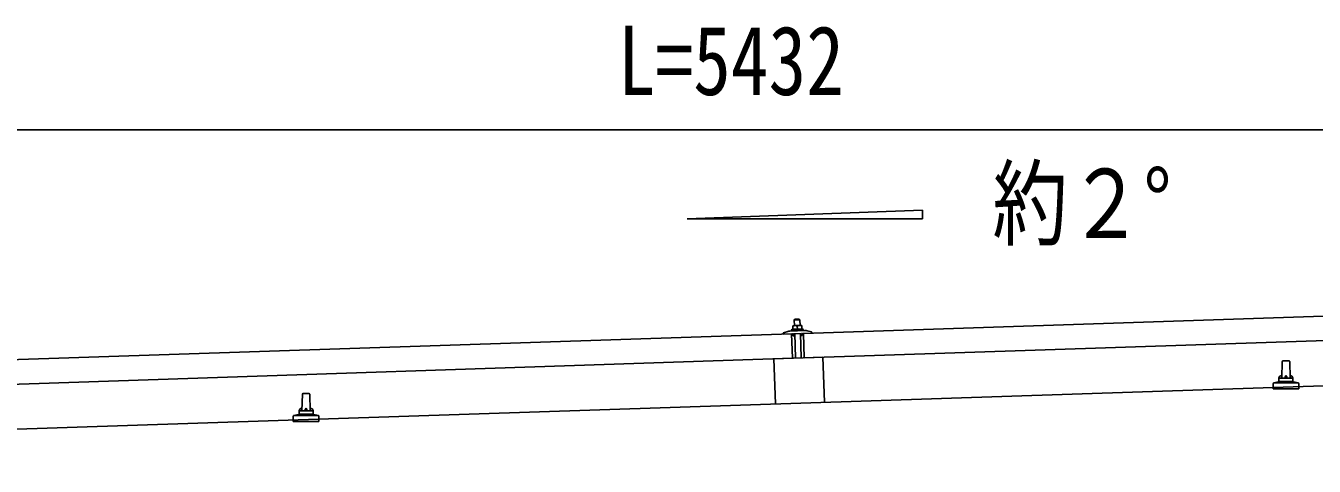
# Model space of a CAD drawing. Units: millimetres, scale not verified. Extents: x -12615 to 12615, y -8910 to 8910.
# Drawn here: x -227 to 1614, y -2346 to -1716 of the extents above; entities that cross this region are included whole.
import ezdxf
from ezdxf.enums import TextEntityAlignment as Align

# ---------------------------------------------------------------- set-up
doc = ezdxf.new("R2010")
doc.units = ezdxf.units.MM
doc.header["$LTSCALE"] = 40
for name, color, linetype in [('0-4_YKK_13', 4, 'Continuous'), ('0-5_YKK_A1', 4, 'Continuous'), ('0-6_YKK_D', 6, 'Continuous')]:
    doc.layers.add(name, color=color, linetype=linetype)
doc.styles.add('ＭＳ ゴシック', font='')
doc.styles.get('ＭＳ ゴシック').set_extended_font_data('MS Gothic')

msp = doc.modelspace()

# ---------------------------------------------------------------- linework, layer by layer
at = {"layer": '0-4_YKK_13'}
for p, q in [((877.7, -2135.38), (871.7, -2135.58)), ((877.7, -2135.38), (878.73, -2136.34)), ((883.87, -2155.75), (2017.25, -2117.97)), ((855.19, -2155.03), (861.32, -2152.89)), ((864.28, -2152.33), (886.22, -2151.6)), ((866.71, -2150.75), (883.7, -2150.19)), ((866.76, -2152.25), (883.75, -2151.69)), ((871.75, -2144.58), (868.51, -2144.69)), ((868.51, -2144.69), (868.51, -2144.69)), ((868.51, -2144.69), (868.51, -2144.69)), ((868.51, -2144.69), (868.51, -2144.69)), ((868.51, -2144.7), (868.51, -2144.69)), ((868.51, -2144.7), (868.51, -2144.7)), ((868.51, -2144.7), (868.51, -2144.7)), ((868.51, -2144.7), (868.51, -2144.7)), ((868.51, -2144.7), (868.51, -2144.7)), ((868.51, -2144.7), (868.51, -2144.7)), ((868.51, -2144.7), (868.51, -2144.7)), ((868.51, -2144.71), (868.51, -2144.7)), ((868.51, -2144.71), (868.51, -2144.71)), ((868.51, -2144.71), (868.51, -2144.71)), ((868.51, -2144.72), (868.51, -2144.71)), ((868.51, -2144.73), (868.51, -2144.72)), ((868.51, -2144.74), (868.51, -2144.73)), ((868.51, -2144.75), (868.51, -2144.74)), ((868.51, -2144.76), (868.51, -2144.75)), ((868.51, -2144.77), (868.51, -2144.76)), ((868.51, -2144.79), (868.51, -2144.77)), ((868.51, -2144.81), (868.51, -2144.79)), ((868.51, -2144.82), (868.51, -2144.81)), ((868.51, -2144.84), (868.51, -2144.82)), ((868.51, -2144.86), (868.51, -2144.84)), ((868.51, -2144.88), (868.51, -2144.86)), ((868.51, -2144.91), (868.51, -2144.88)), ((868.51, -2144.93), (868.51, -2144.91)), ((868.51, -2144.95), (868.51, -2144.93)), ((868.52, -2144.97), (868.51, -2144.95)), ((868.52, -2145), (868.52, -2144.97)), ((868.52, -2145.02), (868.52, -2145)), ((868.52, -2145.05), (868.52, -2145.02)), ((868.52, -2145.07), (868.52, -2145.05)), ((868.52, -2145.09), (868.52, -2145.07)), ((868.52, -2145.11), (868.52, -2145.09)), ((868.52, -2145.13), (868.52, -2145.11)), ((868.52, -2145.15), (868.52, -2145.13)), ((868.52, -2145.16), (868.52, -2145.15)), ((868.52, -2145.18), (868.52, -2145.16)), ((868.52, -2145.19), (868.52, -2145.18)), ((868.52, -2145.21), (868.52, -2145.19)), ((868.53, -2145.27), (868.52, -2145.21)), ((868.77, -2145.19), (868.53, -2145.27)), ((868.53, -2145.27), (868.69, -2150.27)), ((868.88, -2150.23), (868.69, -2150.27)), ((868.82, -2145.17), (868.77, -2145.19)), ((868.88, -2145.15), (868.82, -2145.17)), ((868.94, -2145.13), (868.88, -2145.15)), ((868.92, -2150.22), (868.88, -2150.23)), ((868.97, -2150.2), (868.92, -2150.22)), ((869.01, -2145.11), (868.94, -2145.13)), ((869.02, -2150.19), (868.97, -2150.2)), ((869.08, -2145.08), (869.01, -2145.11)), ((869.07, -2150.18), (869.02, -2150.19)), ((869.13, -2150.16), (869.07, -2150.18)), ((869.16, -2145.06), (869.08, -2145.08)), ((869.19, -2150.15), (869.13, -2150.16)), ((869.24, -2145.03), (869.16, -2145.06)), ((869.26, -2150.13), (869.19, -2150.15)), ((869.32, -2145), (869.24, -2145.03)), ((869.33, -2150.11), (869.26, -2150.13)), ((869.41, -2144.97), (869.32, -2145)), ((869.4, -2150.09), (869.33, -2150.11)), ((869.48, -2150.07), (869.4, -2150.09)), ((869.51, -2144.94), (869.41, -2144.97)), ((869.57, -2150.05), (869.48, -2150.07)), ((869.61, -2144.91), (869.51, -2144.94)), ((869.66, -2150.03), (869.57, -2150.05)), ((869.71, -2144.87), (869.61, -2144.91)), ((869.75, -2150.01), (869.66, -2150.03)), ((869.81, -2144.85), (869.71, -2144.87)), ((869.85, -2149.99), (869.75, -2150.01)), ((869.91, -2144.82), (869.81, -2144.85)), ((869.95, -2149.97), (869.85, -2149.99)), ((870.01, -2144.79), (869.91, -2144.82)), ((870.06, -2149.95), (869.95, -2149.97)), ((870.12, -2144.77), (870.01, -2144.79)), ((870.17, -2149.93), (870.06, -2149.95)), ((870.22, -2144.75), (870.12, -2144.77)), ((870.29, -2149.91), (870.17, -2149.93)), ((870.33, -2144.73), (870.22, -2144.75)), ((870.41, -2149.89), (870.29, -2149.91)), ((870.44, -2144.71), (870.33, -2144.73)), ((870.54, -2149.87), (870.41, -2149.89)), ((870.55, -2144.69), (870.44, -2144.71)), ((870.67, -2149.85), (870.54, -2149.87)), ((870.65, -2144.67), (870.55, -2144.69)), ((870.76, -2144.66), (870.65, -2144.67)), ((870.8, -2149.83), (870.67, -2149.85)), ((871.7, -2135.58), (870.74, -2136.61)), ((870.74, -2136.61), (878.73, -2136.34)), ((871, -2144.61), (870.74, -2136.61)), ((870.85, -2144.65), (870.76, -2144.66)), ((870.93, -2149.82), (870.8, -2149.83)), ((870.94, -2144.64), (870.85, -2144.65)), ((871.06, -2149.8), (870.93, -2149.82)), ((871.03, -2144.63), (870.94, -2144.64)), ((871.11, -2144.62), (871.03, -2144.63)), ((871.19, -2149.79), (871.06, -2149.8)), ((871.19, -2144.61), (871.11, -2144.62)), ((871.26, -2144.6), (871.19, -2144.61)), ((871.33, -2149.78), (871.19, -2149.79)), ((871.32, -2144.6), (871.26, -2144.6)), ((871.39, -2144.6), (871.32, -2144.6)), ((871.46, -2149.77), (871.33, -2149.78)), ((871.44, -2144.59), (871.39, -2144.6)), ((871.49, -2144.59), (871.44, -2144.59)), ((871.59, -2149.76), (871.46, -2149.77)), ((871.54, -2144.59), (871.49, -2144.59)), ((871.58, -2144.59), (871.54, -2144.59)), ((871.61, -2144.59), (871.58, -2144.59)), ((871.73, -2149.75), (871.59, -2149.76)), ((871.64, -2144.59), (871.61, -2144.59)), ((871.67, -2144.58), (871.64, -2144.59)), ((871.69, -2144.58), (871.67, -2144.58)), ((871.71, -2144.58), (871.69, -2144.58)), ((871.72, -2144.58), (871.71, -2144.58)), ((871.75, -2144.58), (871.72, -2144.58)), ((871.86, -2149.75), (871.73, -2149.75)), ((878.25, -2144.36), (871.75, -2144.58)), ((872.03, -2144.59), (871.75, -2144.58)), ((872, -2149.74), (871.86, -2149.75)), ((872.13, -2149.74), (872, -2149.74)), ((872.09, -2144.59), (872.03, -2144.59)), ((872.15, -2144.59), (872.09, -2144.59)), ((872.27, -2149.74), (872.13, -2149.74)), ((872.22, -2144.59), (872.15, -2144.59)), ((872.3, -2144.59), (872.22, -2144.59)), ((872.4, -2149.74), (872.27, -2149.74)), ((872.38, -2144.59), (872.3, -2144.59)), ((872.46, -2144.6), (872.38, -2144.59)), ((872.54, -2149.74), (872.4, -2149.74)), ((872.56, -2144.6), (872.46, -2144.6)), ((872.67, -2149.74), (872.54, -2149.74)), ((872.65, -2144.6), (872.56, -2144.6)), ((872.75, -2144.6), (872.65, -2144.6)), ((872.81, -2149.75), (872.67, -2149.74)), ((872.86, -2144.6), (872.75, -2144.6)), ((872.94, -2149.75), (872.81, -2149.75)), ((872.97, -2144.61), (872.86, -2144.6)), ((873.07, -2149.76), (872.94, -2149.75)), ((873.08, -2144.61), (872.97, -2144.61)), ((873.21, -2149.77), (873.07, -2149.76)), ((873.19, -2144.62), (873.08, -2144.61)), ((873.3, -2144.64), (873.19, -2144.62)), ((873.34, -2149.78), (873.21, -2149.77)), ((873.41, -2144.65), (873.3, -2144.64)), ((873.47, -2149.79), (873.34, -2149.78)), ((873.52, -2144.67), (873.41, -2144.65)), ((873.59, -2149.8), (873.47, -2149.79)), ((873.63, -2144.69), (873.52, -2144.67)), ((873.71, -2149.81), (873.59, -2149.8)), ((873.74, -2144.71), (873.63, -2144.69)), ((873.82, -2149.83), (873.71, -2149.81)), ((873.84, -2144.73), (873.74, -2144.71)), ((873.93, -2149.84), (873.82, -2149.83)), ((873.95, -2144.76), (873.84, -2144.73)), ((874.03, -2149.85), (873.93, -2149.84)), ((874.06, -2144.79), (873.95, -2144.76)), ((874.13, -2149.87), (874.03, -2149.85)), ((874.16, -2144.82), (874.06, -2144.79)), ((874.22, -2149.88), (874.13, -2149.87)), ((874.25, -2144.84), (874.16, -2144.82)), ((874.31, -2149.9), (874.22, -2149.88)), ((874.34, -2144.87), (874.25, -2144.84)), ((874.4, -2149.91), (874.31, -2149.9)), ((874.42, -2144.89), (874.34, -2144.87)), ((874.48, -2149.93), (874.4, -2149.91)), ((874.5, -2144.91), (874.42, -2144.89)), ((874.56, -2149.94), (874.48, -2149.93)), ((874.57, -2144.93), (874.5, -2144.91)), ((874.63, -2149.96), (874.56, -2149.94)), ((874.64, -2144.95), (874.57, -2144.93)), ((874.7, -2149.97), (874.63, -2149.96)), ((874.7, -2144.97), (874.64, -2144.95)), ((874.76, -2144.98), (874.7, -2144.97)), ((874.76, -2149.98), (874.7, -2149.97)), ((875.02, -2145.05), (874.76, -2144.98)), ((874.82, -2149.99), (874.76, -2149.98)), ((874.87, -2150), (874.82, -2149.99)), ((874.92, -2150.01), (874.87, -2150)), ((874.97, -2150.02), (874.92, -2150.01)), ((875.19, -2150.06), (874.97, -2150.02)), ((875.27, -2144.97), (875.02, -2145.05)), ((875.02, -2145.05), (875.19, -2150.06)), ((875.38, -2150.01), (875.19, -2150.06)), ((875.32, -2144.95), (875.27, -2144.97)), ((875.38, -2144.93), (875.32, -2144.95)), ((875.44, -2144.91), (875.38, -2144.93)), ((875.42, -2150), (875.38, -2150.01)), ((875.46, -2149.99), (875.42, -2150)), ((875.51, -2144.89), (875.44, -2144.91)), ((875.51, -2149.97), (875.46, -2149.99)), ((875.58, -2144.87), (875.51, -2144.89)), ((875.57, -2149.96), (875.51, -2149.97)), ((875.62, -2149.95), (875.57, -2149.96)), ((875.65, -2144.84), (875.58, -2144.87)), ((875.69, -2149.93), (875.62, -2149.95)), ((875.73, -2144.81), (875.65, -2144.84)), ((875.75, -2149.91), (875.69, -2149.93)), ((875.82, -2144.78), (875.73, -2144.81)), ((875.82, -2149.89), (875.75, -2149.91)), ((875.91, -2144.75), (875.82, -2144.78)), ((875.9, -2149.88), (875.82, -2149.89)), ((875.98, -2149.85), (875.9, -2149.88)), ((876.01, -2144.72), (875.91, -2144.75)), ((876.06, -2149.83), (875.98, -2149.85)), ((876.1, -2144.69), (876.01, -2144.72)), ((876.15, -2149.81), (876.06, -2149.83)), ((876.2, -2144.66), (876.1, -2144.69)), ((876.25, -2149.79), (876.15, -2149.81)), ((876.3, -2144.63), (876.2, -2144.66)), ((876.35, -2149.77), (876.25, -2149.79)), ((876.41, -2144.6), (876.3, -2144.63)), ((876.45, -2149.75), (876.35, -2149.77)), ((876.51, -2144.58), (876.41, -2144.6)), ((876.56, -2149.73), (876.45, -2149.75)), ((876.61, -2144.55), (876.51, -2144.58)), ((876.67, -2149.71), (876.56, -2149.73)), ((876.72, -2144.53), (876.61, -2144.55)), ((876.79, -2149.69), (876.67, -2149.71)), ((876.83, -2144.51), (876.72, -2144.53)), ((876.91, -2149.67), (876.79, -2149.69)), ((876.93, -2144.49), (876.83, -2144.51)), ((877.04, -2149.65), (876.91, -2149.67)), ((877.04, -2144.47), (876.93, -2144.49)), ((877.15, -2144.46), (877.04, -2144.47)), ((877.17, -2149.63), (877.04, -2149.65)), ((877.25, -2144.44), (877.15, -2144.46)), ((877.3, -2149.62), (877.17, -2149.63)), ((877.35, -2144.43), (877.25, -2144.44)), ((877.43, -2149.6), (877.3, -2149.62)), ((877.44, -2144.42), (877.35, -2144.43)), ((877.56, -2149.59), (877.43, -2149.6)), ((877.53, -2144.41), (877.44, -2144.42)), ((877.61, -2144.4), (877.53, -2144.41)), ((877.69, -2149.57), (877.56, -2149.59)), ((877.68, -2144.39), (877.61, -2144.4)), ((877.76, -2144.39), (877.68, -2144.39)), ((877.82, -2149.56), (877.69, -2149.57)), ((877.82, -2144.38), (877.76, -2144.39)), ((877.88, -2144.38), (877.82, -2144.38)), ((877.96, -2149.55), (877.82, -2149.56)), ((877.94, -2144.38), (877.88, -2144.38)), ((877.99, -2144.38), (877.94, -2144.38)), ((878.09, -2149.54), (877.96, -2149.55)), ((878.03, -2144.37), (877.99, -2144.38)), ((878.07, -2144.37), (878.03, -2144.37)), ((878.11, -2144.37), (878.07, -2144.37)), ((878.22, -2149.54), (878.09, -2149.54)), ((878.14, -2144.37), (878.11, -2144.37)), ((878.17, -2144.37), (878.14, -2144.37)), ((878.19, -2144.37), (878.17, -2144.37)), ((878.2, -2144.37), (878.19, -2144.37)), ((878.21, -2144.37), (878.2, -2144.37)), ((878.25, -2144.36), (878.21, -2144.37)), ((878.36, -2149.53), (878.22, -2149.54)), ((881.5, -2144.26), (878.25, -2144.36)), ((878.53, -2144.37), (878.25, -2144.36)), ((878.49, -2149.53), (878.36, -2149.53)), ((878.63, -2149.52), (878.49, -2149.53)), ((878.59, -2144.37), (878.53, -2144.37)), ((878.65, -2144.37), (878.59, -2144.37)), ((878.76, -2149.52), (878.63, -2149.52)), ((878.72, -2144.37), (878.65, -2144.37)), ((878.79, -2144.38), (878.72, -2144.37)), ((878.73, -2136.34), (879, -2144.34)), ((878.9, -2149.52), (878.76, -2149.52)), ((878.88, -2144.38), (878.79, -2144.38)), ((878.96, -2144.38), (878.88, -2144.38)), ((879.03, -2149.52), (878.9, -2149.52)), ((879.05, -2144.38), (878.96, -2144.38)), ((879.17, -2149.53), (879.03, -2149.52)), ((879.15, -2144.38), (879.05, -2144.38)), ((879.25, -2144.39), (879.15, -2144.38)), ((879.3, -2149.53), (879.17, -2149.53)), ((879.36, -2144.39), (879.25, -2144.39)), ((879.44, -2149.54), (879.3, -2149.53)), ((879.47, -2144.39), (879.36, -2144.39)), ((879.57, -2149.54), (879.44, -2149.54)), ((879.58, -2144.4), (879.47, -2144.39)), ((879.7, -2149.55), (879.57, -2149.54)), ((879.69, -2144.41), (879.58, -2144.4)), ((879.8, -2144.42), (879.69, -2144.41)), ((879.84, -2149.56), (879.7, -2149.55)), ((879.91, -2144.43), (879.8, -2144.42)), ((879.96, -2149.57), (879.84, -2149.56)), ((880.01, -2144.45), (879.91, -2144.43)), ((880.09, -2149.58), (879.96, -2149.57)), ((880.12, -2144.47), (880.01, -2144.45)), ((880.2, -2149.6), (880.09, -2149.58)), ((880.23, -2144.49), (880.12, -2144.47)), ((880.32, -2149.61), (880.2, -2149.6)), ((880.34, -2144.52), (880.23, -2144.49)), ((880.42, -2149.62), (880.32, -2149.61)), ((880.45, -2144.55), (880.34, -2144.52)), ((880.53, -2149.64), (880.42, -2149.62)), ((880.55, -2144.57), (880.45, -2144.55)), ((880.63, -2149.65), (880.53, -2149.64)), ((880.65, -2144.6), (880.55, -2144.57)), ((880.72, -2149.67), (880.63, -2149.65)), ((880.75, -2144.63), (880.65, -2144.6)), ((880.81, -2149.68), (880.72, -2149.67)), ((880.83, -2144.65), (880.75, -2144.63)), ((880.9, -2149.7), (880.81, -2149.68)), ((880.92, -2144.67), (880.83, -2144.65)), ((880.98, -2149.71), (880.9, -2149.7)), ((880.99, -2144.69), (880.92, -2144.67)), ((881.05, -2149.73), (880.98, -2149.71)), ((881.07, -2144.71), (880.99, -2144.69)), ((881.13, -2149.74), (881.05, -2149.73)), ((881.13, -2144.73), (881.07, -2144.71)), ((881.2, -2144.75), (881.13, -2144.73)), ((881.19, -2149.75), (881.13, -2149.74)), ((881.26, -2149.76), (881.19, -2149.75)), ((881.25, -2144.76), (881.2, -2144.75)), ((881.52, -2144.84), (881.25, -2144.76)), ((881.32, -2149.77), (881.26, -2149.76)), ((881.37, -2149.78), (881.32, -2149.77)), ((881.42, -2149.79), (881.37, -2149.78)), ((881.47, -2149.8), (881.42, -2149.79)), ((881.68, -2149.84), (881.47, -2149.8)), ((881.5, -2144.26), (881.5, -2144.27)), ((881.5, -2144.26), (881.5, -2144.26)), ((881.5, -2144.26), (881.5, -2144.26)), ((881.5, -2144.26), (881.5, -2144.26)), ((881.5, -2144.26), (881.5, -2144.26)), ((881.5, -2144.26), (881.5, -2144.26)), ((881.5, -2144.26), (881.5, -2144.26)), ((881.5, -2144.27), (881.5, -2144.28)), ((881.5, -2144.27), (881.5, -2144.27)), ((881.5, -2144.27), (881.5, -2144.27)), ((881.5, -2144.27), (881.5, -2144.27)), ((881.5, -2144.27), (881.5, -2144.27)), ((881.5, -2144.28), (881.5, -2144.29)), ((881.5, -2144.28), (881.5, -2144.28)), ((881.5, -2144.29), (881.5, -2144.3)), ((881.5, -2144.29), (881.5, -2144.29)), ((881.5, -2144.3), (881.5, -2144.31)), ((881.5, -2144.31), (881.5, -2144.33)), ((881.5, -2144.33), (881.5, -2144.34)), ((881.5, -2144.34), (881.5, -2144.36)), ((881.5, -2144.36), (881.5, -2144.37)), ((881.5, -2144.37), (881.5, -2144.39)), ((881.5, -2144.39), (881.5, -2144.41)), ((881.5, -2144.41), (881.5, -2144.43)), ((881.5, -2144.43), (881.51, -2144.45)), ((881.51, -2144.45), (881.51, -2144.47)), ((881.51, -2144.47), (881.51, -2144.49)), ((881.51, -2144.49), (881.51, -2144.52)), ((881.51, -2144.52), (881.51, -2144.54)), ((881.51, -2144.54), (881.51, -2144.56)), ((881.51, -2144.56), (881.51, -2144.59)), ((881.51, -2144.59), (881.51, -2144.61)), ((881.51, -2144.61), (881.51, -2144.63)), ((881.51, -2144.63), (881.51, -2144.66)), ((881.51, -2144.66), (881.51, -2144.68)), ((881.51, -2144.68), (881.51, -2144.7)), ((881.51, -2144.7), (881.51, -2144.71)), ((881.51, -2144.71), (881.51, -2144.73)), ((881.51, -2144.73), (881.52, -2144.75)), ((881.52, -2144.75), (881.52, -2144.76)), ((881.52, -2144.76), (881.52, -2144.77)), ((881.52, -2144.77), (881.52, -2144.84)), ((881.52, -2144.84), (881.68, -2149.84)), ((881.67, -2149.42), (883.7, -2150.19)), ((883.7, -2150.19), (883.75, -2151.69)), ((889.22, -2151.96), (895.47, -2153.69)), ((-266.49, -2194.1), (866.88, -2156.32)), ((854.88, -2156.15), (854.86, -2155.52)), ((867.97, -2156.21), (855.4, -2156.63)), ((868.05, -2191.3), (866.88, -2156.32)), ((868.91, -2158.77), (868.47, -2156.61)), ((869.69, -2159.16), (869.41, -2159.17)), ((869.9, -2156.45), (869.98, -2158.85)), ((880.58, -2155.79), (870.19, -2156.14)), ((872.55, -2191.08), (871.39, -2156.1)), ((879.38, -2155.83), (880.55, -2190.81)), ((880.97, -2158.48), (880.89, -2156.08)), ((881.56, -2158.76), (881.28, -2158.77)), ((882.33, -2156.15), (882.04, -2158.33)), ((895.37, -2155.3), (882.8, -2155.72)), ((895.84, -2154.15), (895.86, -2154.78)), ((911.53, -2189.78), (841.57, -2192.11)), ((911.53, -2189.78), (913.68, -2254.14)), ((841.57, -2192.11), (843.72, -2256.48)), ((1567.24, -2219.59), (1567.97, -2196.06)), ((1568.97, -2195.09), (1577.52, -2195.09)), ((1578.52, -2196.06), (1579.24, -2219.59)), ((1554.99, -2235.09), (1554.99, -2227.37)), ((1555.38, -2226.59), (1591.11, -2226.59)), ((1555.76, -2226.4), (1562.48, -2224.77)), ((1562.86, -2224.59), (1583.63, -2224.59)), ((1563.24, -2223.8), (1563.24, -2219.59)), ((1564.24, -2219.59), (1582.24, -2219.59)), ((1583.24, -2223.8), (1583.24, -2219.59)), ((1590.73, -2226.4), (1584.01, -2224.77)), ((1591.49, -2235.09), (1591.49, -2227.37)), ((167.24, -2266.26), (167.97, -2242.73)), ((168.97, -2241.76), (177.52, -2241.76)), ((178.52, -2242.73), (179.24, -2266.26)), ((1591.49, -2235.09), (1554.99, -2235.09)), ((154.99, -2281.76), (154.99, -2274.04)), ((191.49, -2281.76), (154.99, -2281.76)), ((155.38, -2273.26), (191.11, -2273.26)), ((155.76, -2273.07), (162.48, -2271.44)), ((162.86, -2271.26), (183.63, -2271.26)), ((163.24, -2270.47), (163.24, -2266.26)), ((164.24, -2266.26), (182.24, -2266.26)), ((183.24, -2270.47), (183.24, -2266.26)), ((190.73, -2273.07), (184.01, -2271.44)), ((191.49, -2281.76), (191.49, -2274.04))]:
    msp.add_line(p, q, dxfattribs=at)
for points in [[(866.76, -2152.25), (866.71, -2150.75), (868.68, -2149.86)], [(2018.41, -2152.95), (885.04, -2190.73), (883.87, -2155.75)], [(868.05, -2191.3), (-265.32, -2229.08), (-266.49, -2194.1)]]:
    msp.add_lwpolyline(points, dxfattribs=at)
for centre, radius, start, end in [((864.62, -2162.33), 10, 91.90915, 109.26318), ((886.55, -2161.6), 10, 74.55513, 91.90915), ((895.34, -2154.17), 0.5, 1.90915, 74.55513), ((855.36, -2155.5), 0.5, 109.26318, 181.90915), ((855.38, -2156.13), 0.5, 181.90915, 271.90915), ((867.98, -2156.71), 0.5, 11.37147, 91.90915), ((869.4, -2158.67), 0.5, 191.37147, 271.90915), ((869.68, -2158.86), 0.3, 271.90915, 1.90915), ((870.2, -2156.44), 0.3, 91.90915, 181.90915), ((880.59, -2156.09), 0.3, 1.90915, 91.90915), ((881.27, -2158.47), 0.3, 181.90915, 271.90915), ((881.54, -2158.26), 0.5, 271.90915, 352.44683), ((882.82, -2156.22), 0.5, 91.90915, 172.44683), ((895.36, -2154.8), 0.5, 271.90915, 1.90915), ((1568.97, -2196.09), 1, 90, 178.60509), ((1577.52, -2196.09), 1, 1.39491, 90), ((1555.99, -2227.37), 1, 103.62699, 180), ((1562.24, -2223.8), 1, 283.62699, 0), ((1567.33, -2220.22), 4.13, 90, 171.17633), ((1564.24, -2220.59), 1, 90, 180), ((1576.58, -2219.59), 4.83, 133.60282, 180), ((1569.91, -2219.59), 4.83, 0, 46.39718), ((1579.16, -2220.22), 4.13, 8.82367, 90), ((1582.24, -2220.59), 1, 0, 90), ((1584.24, -2223.8), 1, 180, 256.37301), ((1590.49, -2227.37), 1, 0, 76.37301), ((168.97, -2242.76), 1, 90, 178.60509), ((177.52, -2242.76), 1, 1.39491, 90), ((167.33, -2266.89), 4.13, 90, 171.17633), ((176.58, -2266.26), 4.83, 133.60282, 180), ((169.91, -2266.26), 4.83, 0, 46.39718), ((179.16, -2266.89), 4.13, 8.82367, 90), ((155.99, -2274.04), 1, 103.62699, 180), ((162.24, -2270.47), 1, 283.62699, 0), ((164.24, -2267.26), 1, 90, 180), ((182.24, -2267.26), 1, 0, 90), ((184.24, -2270.47), 1, 180, 256.37301), ((190.49, -2274.04), 1, 0, 76.37301)]:
    msp.add_arc(centre, radius, start, end, dxfattribs=at)
at = {"layer": '0-5_YKK_A1'}
for p, q in [((717.93, -1992), (1053.93, -1979.58)), ((1053.93, -1979.58), (1053.93, -1992)), ((1053.93, -1992), (717.93, -1992)), ((3564.12, -2165.88), (-1827.95, -2345.58))]:
    msp.add_line(p, q, dxfattribs=at)
at = {"layer": '0-6_YKK_D'}
msp.add_line((3436.42, -1864.74), (-1695.36, -1864.74), dxfattribs=at)

# ---------------------------------------------------------------- texts
at = {"layer": '0-5_YKK_A1', "style": 'ＭＳ ゴシック', "width": 0.8}
msp.add_text('約２°', height=98.97, dxfattribs=at).set_placement((1153.77, -2049.15), align=Align.BOTTOM_LEFT)
at = {"layer": '0-6_YKK_D', "style": 'ＭＳ ゴシック', "width": 0.8}
msp.add_text('L=5432', height=98.97, dxfattribs=at).set_placement((618.53, -1844.74), align=Align.BOTTOM_LEFT)

doc.saveas('drawing.dxf')
